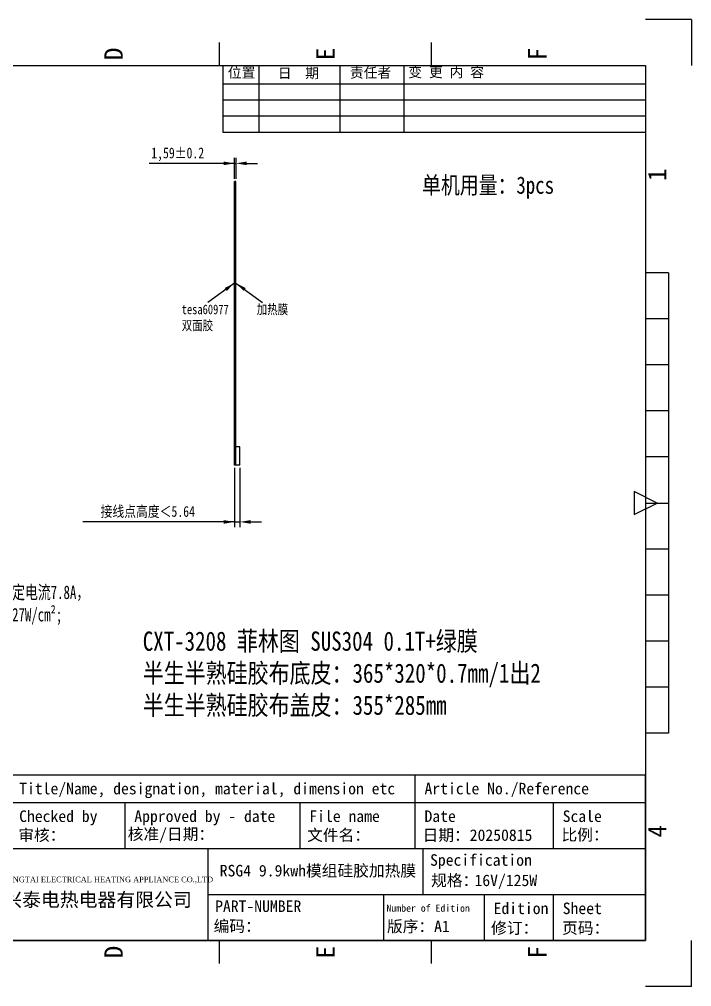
# Model space of a CAD drawing. Extents: x -1051 to 2563, y -231 to 775.
# Drawn here: x 1301 to 2000, y -231 to 775 of the extents above; entities that cross this region are included whole.
import ezdxf
from ezdxf.enums import TextEntityAlignment as Align

# ---------------------------------------------------------------- set-up
doc = ezdxf.new("R2010")
doc.units = 0
doc.header["$PDMODE"] = 35
doc.header["$PDSIZE"] = -5
for name, color, linetype in [('FRAME 025', 7, 'Continuous'), ('FRAME 050', 6, 'Continuous'), ('FRAME 070', 5, 'Continuous'), ('FRAME 200', 8, 'Continuous'), ('标注', 2, 'Continuous')]:
    doc.layers.add(name, color=color, linetype=linetype)
doc.styles.add('BZ 尺寸标注', font='', dxfattribs={"width": 0.7})
doc.styles.add('ISO Proportional', font='simhei.ttf', dxfattribs={"width": 0.8})
doc.styles.get("Standard").update_dxf_attribs({"font": 'txt', "width": 0.8})
doc.styles.add('标注', font='')
doc.styles.get('BZ 尺寸标注').set_extended_font_data('SimSun')
doc.styles.get('标注').set_extended_font_data('SimSun')
doc.dimstyles.get("Standard").update_dxf_attribs({"dimtxt": 0.18, "dimasz": 0.18, "dimexe": 0.18, "dimexo": 0.0625, "dimgap": 0.09, "dimtad": 0, "dimtih": 1, "dimtoh": 1, "dimdec": 4, "dimzin": 0, "dimdsep": 46, "dimtxsty": 'Standard', "dimcen": 0.09, "dimadec": 0, "dimazin": 0, "dimtfac": 1, "dimtdec": 4, "dimtofl": 0, "dimtmove": 0, "dimatfit": 3, "dimfxl": 1, "dimtolj": 1, "dimtzin": 0, "dimarcsym": 0})

# ---------------------------------------------------------------- blocks, each defined once
blk = doc.blocks.new('*D1')
at = {"layer": 'Defpoints', "color": 0}
for p in [(1526.2, 625.5), (1524.6, 606.5), (1526.2, 606.5)]:
    blk.add_point(p, dxfattribs=at)
at = {"layer": '标注', "color": 0, "lineweight": -2}
for p, q in [((1524.6, 625.5), (1435.7, 625.5)), ((1524.6, 609.4), (1524.6, 631.1)), ((1524.6, 625.5), (1526.2, 625.5)), ((1526.2, 609.4), (1526.2, 631.1)), ((1537.4, 625.5), (1548.7, 625.5))]:
    blk.add_line(p, q, dxfattribs=at)
at = {"layer": '标注', "color": 0}
for points in [[(1513.3, 623.6), (1513.3, 627.4), (1524.6, 625.5)], [(1537.4, 627.4), (1537.4, 623.6), (1526.2, 625.5)]]:
    blk.add_solid(points, dxfattribs=at)
at = {"layer": '标注', "color": 0, "insert": (1465.5, 634.9), "char_height": 11.25, "attachment_point": 5}
blk.add_mtext('1,59±0.2', dxfattribs=at)
blk = doc.blocks.new('*D2')
at = {"layer": 'Defpoints', "color": 0}
for p in [(1524.6, 311.5), (1530.2, 311.5), (1530.2, 252.4)]:
    blk.add_point(p, dxfattribs=at)
at = {"layer": '标注', "color": 0, "lineweight": -2}
for p, q in [((1524.6, 308.7), (1524.6, 246.8)), ((1530.2, 308.7), (1530.2, 246.8)), ((1524.6, 252.4), (1366.7, 252.4)), ((1524.6, 252.4), (1530.2, 252.4)), ((1541.5, 252.4), (1552.7, 252.4))]:
    blk.add_line(p, q, dxfattribs=at)
at = {"layer": '标注', "color": 0}
for points in [[(1513.3, 250.5), (1513.3, 254.3), (1524.6, 252.4)], [(1541.5, 254.3), (1541.5, 250.5), (1530.2, 252.4)]]:
    blk.add_solid(points, dxfattribs=at)
at = {"layer": '标注', "color": 0, "insert": (1434.4, 262.7), "char_height": 11.25, "attachment_point": 5}
blk.add_mtext('\\f宋体|b0|i0|c134|p2;接线点高度＜\\Ftxt|c134;5.64', dxfattribs=at)

msp = doc.modelspace()

# ---------------------------------------------------------------- linework, layer by layer
for p, q in [((1526.151, 606.538), (1524.561, 606.538)), ((1524.561, 311.538), (1524.561, 606.538)), ((1524.701, 311.538), (1524.701, 606.538)), ((1526.151, 311.538), (1526.151, 606.538)), ((1526.151, 336.538), (1524.561, 336.538)), ((1530.201, 330.538), (1526.151, 330.538)), ((1530.201, 311.538), (1530.201, 330.538)), ((1526.151, 311.538), (1524.561, 311.538)), ((1530.201, 311.538), (1526.151, 311.538))]:
    msp.add_line(p, q)
at = {"layer": 'FRAME 050'}
for p, q in [((1509.031, 727.421), (1509.031, 751.386)), ((1729.508, 727.421), (1729.508, 751.386)), ((1976.347, 511.737), (1952.382, 511.737)), ((1976.347, 511.737), (1976.347, 32.439)), ((1976.347, 463.807), (1952.382, 463.807)), ((1976.347, 415.878), (1952.382, 415.878)), ((1976.347, 367.948), (1952.382, 367.948)), ((1976.347, 320.018), (1952.382, 320.018)), ((1964.364, 272.088), (1940.399, 284.071)), ((1940.399, 284.071), (1940.399, 260.106)), ((1940.399, 260.106), (1964.364, 272.088)), ((1952.382, 272.088), (1976.347, 272.088)), ((1976.347, 224.159), (1952.382, 224.159)), ((1976.347, 176.229), (1952.382, 176.229)), ((1976.347, 128.299), (1952.382, 128.299)), ((1976.347, 80.369), (1952.382, 80.369)), ((1976.347, 32.439), (1952.382, 32.439)), ((1509.031, -207.21), (1509.031, -183.245)), ((1729.508, -207.21), (1729.508, -183.245))]:
    msp.add_line(p, q, dxfattribs=at)
at = {"layer": 'FRAME 070'}
for p, q in [((624.727, 727.421), (1952.382, 727.421)), ((1512.76, 657.719), (1512.76, 727.421)), ((1550.247, 657.719), (1550.247, 727.421)), ((1634.487, 657.719), (1634.487, 727.421)), ((1701.225, 657.719), (1701.225, 727.421)), ((1952.382, 727.421), (1952.382, -183.245)), ((1952.382, 708.065), (1512.76, 708.065)), ((1952.382, 691.283), (1512.76, 691.283)), ((1952.382, 674.501), (1512.76, 674.501)), ((1952.382, 657.719), (1512.76, 657.719)), ((1137.575, -10.697), (1952.382, -10.697)), ((1712.733, -39.455), (1712.733, -10.697)), ((1952.382, -183.245), (1952.382, -10.697)), ((1137.575, -39.455), (1952.382, -39.455)), ((1410.775, -87.385), (1410.775, -39.455)), ((1592.908, -87.385), (1592.908, -39.455)), ((1712.733, -87.385), (1712.733, -39.455)), ((1856.522, -87.385), (1856.522, -39.455)), ((1137.575, -87.385), (1952.382, -87.385)), ((1497.049, -183.245), (1497.049, -87.385)), ((1720.878, -135.315), (1720.878, -87.385)), ((1497.049, -135.315), (1952.382, -135.315)), ((1680.126, -183.245), (1680.126, -135.315)), ((1784.628, -183.245), (1784.628, -135.315)), ((1856.522, -183.245), (1856.522, -135.315)), ((1952.382, -183.245), (624.727, -183.245)), ((1137.575, -183.245), (1952.382, -183.245))]:
    msp.add_line(p, q, dxfattribs=at)
at = {"layer": 'FRAME 200'}
for p, q in [((2000.312, 775.351), (1952.382, 775.351)), ((2000.312, 775.351), (2000.312, 727.421)), ((2000.312, -231.174), (2000.312, -183.245)), ((2000.312, -231.174), (1952.382, -231.174))]:
    msp.add_line(p, q, dxfattribs=at)

# ---------------------------------------------------------------- texts
at = {"insert": (712.131, 209.542), "char_height": 14, "width": 797.36056, "attachment_point": 1, "style": 'BZ 尺寸标注'}
msp.add_mtext('{\\C0;技术要求:\\P1.\\A1;\\C7;RSG4 9.9KWH模组项目由3片加热膜置于模组底部串联加热，额定总电压48V，额定总功率375W，额定电流7.8A，\\P  单片额定电压16VDC，单片额定功率125W，单片电阻R2.048Ω±5%（R1.94~2.15Ω）；\\A0;\\C0;功率密度:0.27W/cm²;\\P2.加热片主体截面结构按顺序包含硅胶布(0.7mm),发热丝,硅胶布(0.7mm)，tesa60977双面胶，\\P  成品厚度1.59mm±0.2mm，硅胶粘合牢靠,长期使用不得开裂;\\P3.发热体表面平整,干净,无凹凸点,无折痕,无破损;发热体无脏污;\\P4.发热体使用温度范围-40℃～180℃;\\P5.导线规格：UL3135 AWG16#红色硅胶高温线,铜芯;导线柔软,必须使用耐高温的导线,外露长200mm，\\P  线皮上须有“UL”字样标识套上合适的白色玻纤套管;\\P6.电极出线位压包绝缘;\\P7.耐压性能:AC1800V,50-60Hz,5s,小于10mA;\\P8.绝缘性能:1000V DC,＞100M\\Ftxt.shx|c134;Ω\\fSimSun|b0|i0|c134|p2;;\\P9.所有物料符合RoHs要求;}', dxfattribs=at)
at = {"insert": (1429.158, 138.355), "char_height": 20, "attachment_point": 1, "style": 'ISO Proportional'}
msp.add_mtext_dynamic_manual_height_columns('CXT-3208 菲林图 SUS304 0.1T+绿膜\\P半生半熟硅胶布底皮：365*320*0.7mm/1出2\\P半生半熟硅胶布盖皮：355*285mm', width=471.31704, gutter_width=12.5, heights=[-100.824], dxfattribs=at)
at = {"layer": 'FRAME 025', "style": '标注'}
for s, height, p in [('Title/Name, designation, material, dimension etc', 11.98245, (1300.537, -25.076)), ('Article No./Reference', 11.98245, (1722.319, -25.076)), ('Checked by', 11.9824, (1300.537, -53.834)), ('Approved by - date', 11.98245, (1420.361, -53.834)), ('File name', 11.9824, (1602.494, -53.834)), ('Date', 11.9824, (1722.319, -53.834)), ('Scale', 11.9824, (1866.108, -53.834)), ('Specification', 11.98245, (1728.117, -99.391)), ('Number of Edition', 7.5, (1682.767, -149.491)), ('Edition', 11.9824, (1794.213, -149.694)), ('Sheet', 11.9824, (1866.108, -149.694))]:
    msp.add_text(s, height=height, dxfattribs=at).set_placement(p, align=Align.MIDDLE_LEFT)
for s, insert, char_height, width, attachment_point in [('{\\fￋￎￌﾣﾤ|b0|i0|c134|p2;审核：}', (1299.566, -67.494), 11.98245, 98.25605, 1), ('{\\fSimSun|b0|i0|c134|p2;核准/日期：}', (1413.516, -66.465), 11.98245, 188.26665, 1), ('{\\fￋￎￌﾣﾤ|b0|i0|c134|p2;文件名：}', (1600.209, -67.494), 11.98245, 98.25605, 1), ('日期：20250815', (1720.342, -67.494), 11.98245, 219.53272, 1), ('{\\fￋￎￌﾣﾤ|b0|i0|c134|p2;比例：}', (1864.901, -67.157), 11.98245, 98.25605, 1), ('RSG4 9.9kwh模组硅胶加热膜', (1611.387, -111.16), 12, 305.06107, 5), ('{\\fￋￎￌﾣﾤ|b0|i0|c134|p2;规格：}', (1729.167, -114.575), 11.98245, 98.25605, 1), ('16V/125W', (1774.341, -114.575), 11.9824, 213.14656, 1), ('编码：', (1502.884, -162.17), 11.9824, 248.78336, 1), ('版序：A1', (1683.283, -162.428), 11.9824, 122.88608, 1), ('{\\fￋￎￌﾣﾤ|b0|i0|c134|p2;修订：}', (1791.592, -164.16), 11.98245, 98.25605, 1), ('{\\fￋￎￌﾣﾤ|b0|i0|c134|p2;页码：}', (1865.535, -164.146), 11.98245, 98.25605, 1)]:
    msp.add_mtext(s, dxfattribs=dict(at, insert=insert, char_height=char_height, width=width, attachment_point=attachment_point))
at = {"layer": 'FRAME 025', "color": 5, "insert": (1206.791, -116.754), "char_height": 7.246983, "width": 289.36419, "attachment_point": 1, "style": '标注'}
msp.add_mtext('{\\fTimes New Roman|b0|i0|c0|p18;\\H0.7937x;SHENZHEN CHENGXINGTAI ELECTRICAL HEATING APPLIANCE CO.,LTD}', dxfattribs=at)
at = {"layer": 'FRAME 025', "color": 1, "insert": (1205.542, -133.461), "char_height": 15.09788, "width": 287.5787, "attachment_point": 1, "style": '标注'}
msp.add_mtext('{\\fSimSun|b0|i0|c134|p2;\\H0.9524x;深圳市诚兴泰电热电器有限公司}', dxfattribs=at)
at = {"layer": 'FRAME 025', "style": '标注', "flags": 8}
msp.add_attdef('PART-NUMBER', text='X', height=11.982, dxfattribs=at).set_placement((1549.28, -147.567), align=Align.MIDDLE)
at = {"layer": 'FRAME 050', "style": '标注'}
for s, p in [('D', (1398.793, 739.404)), ('E', (1619.27, 739.404)), ('F', (1839.747, 739.404)), ('1', (1964.364, 613.588)), ('4', (1964.364, -69.411)), ('D', (1398.793, -195.227)), ('E', (1619.27, -195.227)), ('F', (1839.747, -195.227))]:
    msp.add_text(s, height=19.172, rotation=90, dxfattribs=at).set_placement(p, align=Align.MIDDLE)
at = {"layer": '标注', "char_height": 10.5, "width": 203.18742, "attachment_point": 1, "style": '标注'}
for s, insert in [('{\\fSimSun|b0|i0|c134|p2;位置}', (1517.642, 725.158)), ('{\\fSimSun|b0|i0|c134|p2;日}  {\\fSimSun|b0|i0|c134|p2;期}', (1569.658, 724.677)), ('{\\fSimSun|b0|i0|c134|p2;责任者}', (1644.718, 725.087)), ('{\\fSimSun|b0|i0|c134|p2;变} {\\fSimSun|b0|i0|c134|p2;更} {\\fSimSun|b0|i0|c134|p2;内} {\\fSimSun|b0|i0|c134|p2;容}', (1705.51, 725.654))]:
    msp.add_mtext(s, dxfattribs=dict(at, insert=insert))
at = {"layer": '标注', "attachment_point": 1}
for s, width, heights, insert, char_height in [('{\\f宋体|b0|i0|c134|p2;单机用量：}3pcs', 174.22288, [-27.218], (1719.729, 611.853), 18), ('{\\f宋体|b0|i0|c134|p2;tesa60977双面胶}', 55.61162, [-29.907], (1469.667, 478.567), 10), ('{\\f宋体|b0|i0|c134|p2;加热膜}', 55.61162, [-13.128], (1547.719, 478.567), 10)]:
    msp.add_mtext_dynamic_manual_height_columns(s, width=width, gutter_width=1, heights=heights, dxfattribs=dict(at, insert=insert, char_height=char_height))

# ---------------------------------------------------------------- dimensions: what is measured, and where the dimension line sits
at = {"layer": '标注'}
for base, p1, p2, text, picture, middle in [((1526.151, 625.48), (1524.561, 606.538), (1526.151, 606.538), '<>±0.2', '*D1', (1465.499, 625.48)), ((1530.201, 252.403), (1524.561, 311.538), (1530.201, 311.538), '\\f宋体|b0|i0|c134|p2;接线点高度＜\\Ftxt|c134;5.64', '*D2', (1434.388, 252.403))]:
    dim = msp.add_linear_dim(base=base, p1=p1, p2=p2, text=text, dimstyle='Standard', override={"dimscale": 4.5, "dimtxt": 2.5, "dimasz": 2.5, "dimexe": 1.25, "dimexo": 0.625, "dimgap": 0.625, "dimtad": 1, "dimtih": 0, "dimtoh": 0, "dimdec": 2, "dimzin": 8, "dimdsep": 44, "dimtxsty": 'Standard', "dimcen": 2.5, "dimtdec": 2, "dimtofl": 1, "dimatfit": 0, "dimtolj": 0, "dimtzin": 8}, dxfattribs=at)
    dim.commit()
    dim.dimension.update_dxf_attribs({"geometry": picture, "text_midpoint": middle, "dimtype": 160})

# ---------------------------------------------------------------- leaders
for points in [[(1524.561, 500.913), (1496.968, 480.604)], [(1526.151, 500.913), (1553.744, 480.604)]]:
    msp.add_leader(points, dimstyle='Standard', override={"dimscale": 4.5, "dimtxt": 2.5, "dimasz": 2.5, "dimexe": 1.25, "dimexo": 0.625, "dimgap": 0.625, "dimtad": 0, "dimtih": 0, "dimtoh": 0, "dimdec": 2, "dimzin": 8, "dimdsep": 44, "dimcen": 2.5, "dimtdec": 2, "dimtofl": 1, "dimatfit": 0, "dimtolj": 0, "dimtzin": 8}, dxfattribs=at)

doc.saveas('drawing.dxf')
